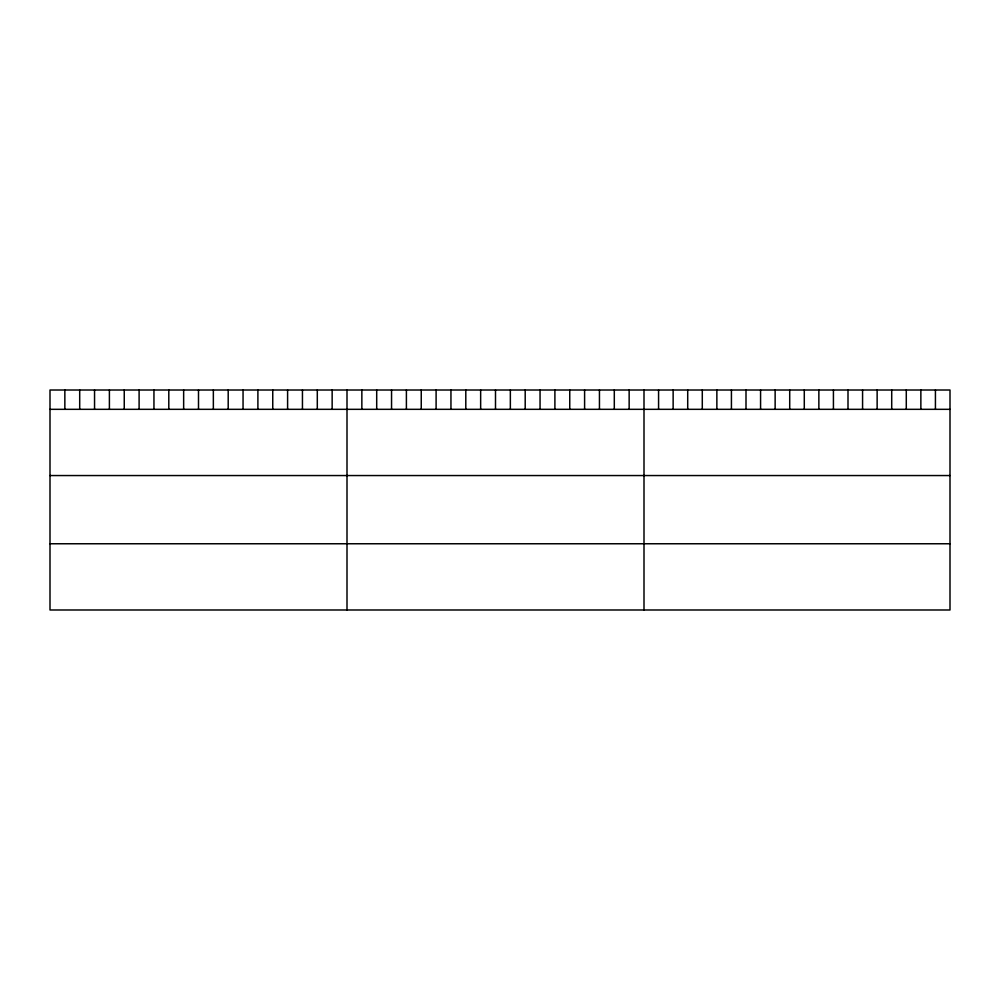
<?xml version="1.0" encoding="UTF-8"?>
<svg xmlns="http://www.w3.org/2000/svg" width="1000" height="1000" viewBox="0 0 1000 1000"><rect width="100%" height="100%" fill="white"/><g stroke="black" fill="none" stroke-linecap="round" stroke-linejoin="round"><path stroke-width="1.5" d="M950 409.325L950 609.987L50 609.987L50 390.012L950 390.012L950 409.325L50 409.325M50 475.55L950 475.55M50 543.763L950 543.763M935.425 390.012L935.425 409.325M920.863 390.012L920.863 409.325M906.287 390.012L906.287 409.325M891.712 390.012L891.712 409.325M877.138 390.012L877.138 409.325M862.575 390.012L862.575 409.325M848 390.012L848 409.325M833.425 390.012L833.425 409.325M818.863 390.012L818.863 409.325M804.287 390.012L804.287 409.325M789.712 390.012L789.712 409.325M775.138 390.012L775.138 409.325M760.575 390.012L760.575 409.325M746 390.012L746 409.325M731.425 390.012L731.425 409.325M716.862 390.012L716.862 409.325M702.288 390.012L702.288 409.325M687.712 390.012L687.712 409.325M673.138 390.012L673.138 409.325M658.575 390.012L658.575 409.325M644 390.012L644 609.987M629.15 390.012L629.15 409.325M614.3 390.012L614.3 409.325M599.45 390.012L599.45 409.325M584.6 390.012L584.6 409.325M569.75 390.012L569.75 409.325M554.9 390.012L554.9 409.325M540.05 390.012L540.05 409.325M525.2 390.012L525.2 409.325M510.35 390.012L510.35 409.325M495.5 390.012L495.5 409.325M480.65 390.012L480.65 409.325M465.8 390.012L465.8 409.325M450.95 390.012L450.95 409.325M436.1 390.012L436.1 409.325M421.25 390.012L421.25 409.325M406.4 390.012L406.4 409.325M391.55 390.012L391.55 409.325M376.7 390.012L376.7 409.325M361.85 390.012L361.85 409.325M347 390.012L347 609.987M332.15 390.012L332.15 409.325M317.3 390.012L317.3 409.325M302.45 390.012L302.45 409.325M287.6 390.012L287.6 409.325M272.75 390.012L272.75 409.325M257.9 390.012L257.9 409.325M243.05 390.012L243.05 409.325M228.2 390.012L228.2 409.325M213.35 390.012L213.35 409.325M198.5 390.012L198.5 409.325M183.65 390.012L183.65 409.325M168.8 390.012L168.8 409.325M153.95 390.012L153.95 409.325M139.1 390.012L139.1 409.325M124.25 390.012L124.25 409.325M109.4 390.012L109.4 409.325M94.55 390.012L94.55 409.325M79.7 390.012L79.7 409.325M64.85 390.012L64.85 409.325"/></g></svg>
